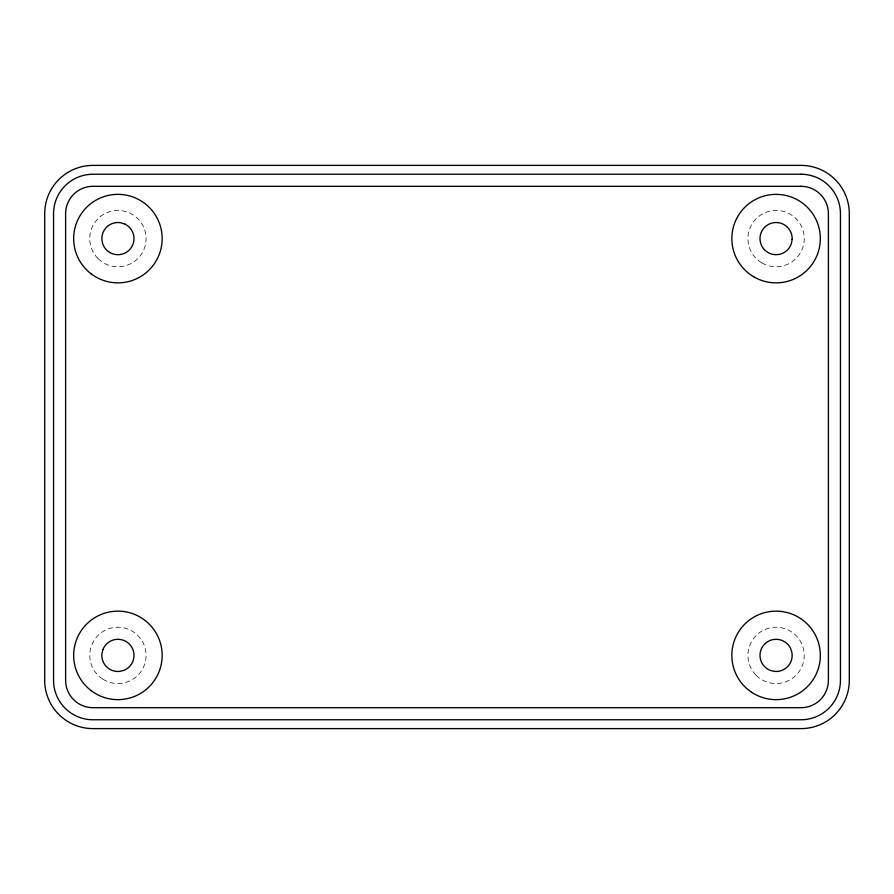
<?xml version="1.0" encoding="UTF-8"?>
<svg xmlns="http://www.w3.org/2000/svg" width="894" height="894" viewBox="0 0 894 894"><rect width="100%" height="100%" fill="white"/><g stroke="black" fill="none" stroke-linecap="round" stroke-linejoin="round"><path stroke-width="0.67" stroke-dasharray="4.47 3.35" d="M756.168 675.305A28.161 28.161 0 0 0 803.281 662.678A28.161 28.161 0 0 0 768.795 628.191A28.161 28.161 0 0 0 756.168 675.305M98.239 258.757A28.161 28.161 0 0 0 145.208 245.582A28.161 28.161 0 0 0 110.308 211.498A28.161 28.161 0 0 0 98.239 258.757M102.978 679.261A28.161 28.161 0 0 0 146.057 656.397A28.161 28.161 0 0 0 104.721 630.516A28.161 28.161 0 0 0 102.978 679.261M762.001 262.992A28.161 28.161 0 0 0 804.242 238.609A28.161 28.161 0 0 0 762.001 214.225A28.161 28.161 0 0 0 762.001 262.992"/><path stroke-width="1.34" d="M792.162 239.313L791.425 243.459A16.092 16.092 0 0 1 765.208 250.465A16.092 16.092 0 0 1 769.935 223.735A16.092 16.092 0 0 1 792.162 239.313M102.911 649.58L101.916 653.67A16.092 16.092 0 0 0 120.399 671.293L124.422 670.109A16.092 16.092 0 0 0 129.027 643.747A16.092 16.092 0 0 0 102.911 649.58M801.024 165.39L92.976 165.39A48.276 48.276 0 0 0 44.7 213.666L44.7 680.334A48.276 48.276 0 0 0 92.976 728.61L801.024 728.61A48.276 48.276 0 0 0 849.3 680.334L849.3 213.666A48.276 48.276 0 0 0 801.024 165.39M801.024 174.241L92.976 174.241A39.425 39.425 0 0 0 53.551 213.666L53.551 680.334A39.425 39.425 0 0 0 92.976 719.759L801.024 719.759A39.425 39.425 0 0 0 840.449 680.334L840.449 213.666A39.425 39.425 0 0 0 801.024 174.241M801.024 186.31L92.976 186.31A27.356 27.356 0 0 0 65.62 213.666L65.62 680.334A27.356 27.356 0 0 0 92.976 707.69L801.024 707.69A27.356 27.356 0 0 0 828.38 680.334L828.38 213.666A27.356 27.356 0 0 0 801.024 186.31M774.785 671.428L770.684 670.545A16.092 16.092 0 0 1 764.146 644.596A16.092 16.092 0 0 1 790.62 648.496L791.905 652.486A16.092 16.092 0 0 1 774.785 671.428M125.015 224.159L121.025 222.818A16.092 16.092 0 0 0 101.86 239.693L102.687 243.805A16.092 16.092 0 0 0 128.546 250.689A16.092 16.092 0 0 0 125.015 224.159M751.563 692.235A44.253 44.253 0 0 0 820.245 658.207A44.253 44.253 0 0 0 756.436 615.742A44.253 44.253 0 0 0 751.563 692.235M753.955 276.928A44.253 44.253 0 0 0 820.334 238.609A44.253 44.253 0 0 0 753.955 200.29A44.253 44.253 0 0 0 753.955 276.928M91.255 690.716A44.253 44.253 0 0 0 161.836 660.822A44.253 44.253 0 0 0 100.653 614.647A44.253 44.253 0 0 0 91.255 690.716M91.333 273.989A44.253 44.253 0 0 0 161.848 243.939A44.253 44.253 0 0 0 100.564 197.898A44.253 44.253 0 0 0 91.333 273.989"/></g></svg>
